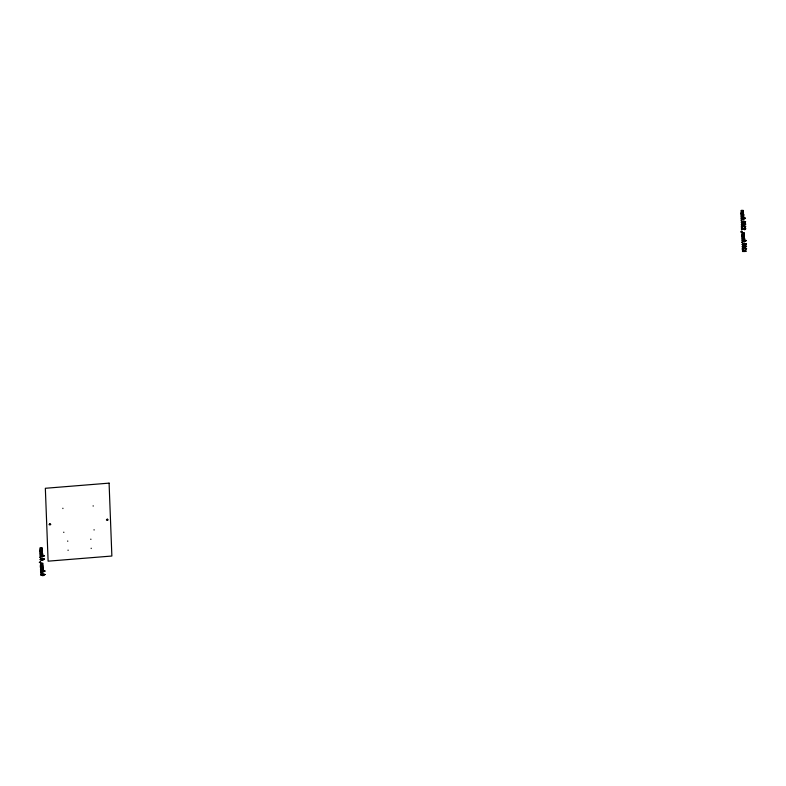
<?xml version="1.0" encoding="UTF-8"?>
<svg xmlns="http://www.w3.org/2000/svg" width="786" height="786" viewBox="0 0 786 786"><rect width="100%" height="100%" fill="white"/><g stroke="black" fill="none" stroke-linecap="round" stroke-linejoin="round"><path stroke-width="1.18" d="M741.866 236.006L744.411 235.8L744.204 232.695C741.051 231.909 740.815 234.12 744.037 233.059C743.261 234.149 739.43 234.65 744.037 234.297L743.988 235.132L741.827 234.985L741.827 237.126L744.175 236.655C743.399 237.745 739.567 238.246 744.175 237.903L744.126 238.728L741.964 238.58L741.915 239.622L744.548 239.396L744.853 238.708L744.352 238.728L744.342 236.291L741.788 236.105M62.88 508.228L62.9 508.571M93.161 505.781L93.18 506.125M49.891 523.781C46.865 525.47 53.016 525.028 49.891 523.781L49.911 524.468M107.26 519.153C104.243 520.843 110.384 520.401 107.26 519.153L107.289 519.841M63.794 532.142L63.804 532.486M94.074 529.695L94.094 530.039M67.724 540.965L67.743 541.308M90.842 539.098L90.852 539.442M68.077 550.072L68.087 550.416M91.186 548.206L91.196 548.549M39.801 551.281L42.424 550.976L42.228 547.881C39.074 547.095 38.828 549.306 42.051 548.245C41.285 549.335 37.443 549.836 42.051 549.483L42.012 550.308L39.84 550.161L39.84 552.303L42.189 551.841C41.422 552.931 37.581 553.432 42.189 553.079L42.149 553.914L39.899 553.776L39.939 554.798L42.562 554.582L42.866 553.884L42.365 553.914L42.365 551.477L39.88 551.281M42.925 566.156L42.808 563.179C39.693 562.383 39.428 564.613 42.641 563.542C41.864 564.633 38.033 565.134 42.631 564.78L42.591 565.615L40.341 565.468L40.42 567.6L42.778 567.138C42.002 568.229 38.17 568.73 42.768 568.386L42.729 569.211L40.558 569.064L40.518 570.096L43.142 569.879L43.377 567.227L40.469 566.578L42.925 566.156M743.477 213.438L743.36 210.452C740.206 209.666 739.96 211.876 743.192 210.815C742.416 211.906 738.585 212.407 743.183 212.063L743.143 212.888L740.972 212.741L740.972 214.883L743.33 214.421C742.554 215.511 738.722 216.012 743.32 215.659L743.281 216.484L741.031 216.346L741.07 217.378L743.694 217.152L743.929 214.509L740.933 213.772L743.477 213.438M40.184 562.088L40.872 562.157L39.3 562.432L40.184 562.088M741.591 231.605L742.279 231.674L740.697 231.949L741.591 231.605M741.964 225.877L741.945 227.233L744.597 225.651L745.796 226.407L744.538 227.478L745.325 226.604L744.342 226.073L741.463 227.724L741.395 225.916L741.964 225.877M742.053 228.195L742.033 229.541L744.686 227.96L745.885 228.716L744.627 229.787L745.413 228.923L744.43 228.382L741.552 230.043L741.483 228.235L742.053 228.195M742.809 248.121L742.79 249.467L745.442 247.885L746.641 248.651L745.383 249.712L746.179 248.848L745.197 248.307L742.308 249.968L742.239 248.16L742.809 248.121M742.573 251.5C741.139 249.133 751.868 251.775 742.573 251.5M40.685 557.539L39.968 557.598L40.685 557.539M41.265 572.837L40.548 572.896L41.265 572.837M741.817 220.119L741.1 220.168L741.817 220.119M742.662 242.353L741.945 242.412L742.662 242.353M44.34 555.741L42.169 556.979L39.929 556.115L42.12 554.877L44.34 555.741M44.468 559.21L42.306 560.447L40.057 559.583L42.248 558.345L44.468 559.21M44.92 571.039L42.758 572.277L40.508 571.412L42.699 570.174L44.92 571.039M45.048 574.507L42.886 575.745L40.636 574.88L42.837 573.652L45.048 574.507M745.472 218.311L743.31 219.549L741.06 218.685L743.251 217.457L745.472 218.311M745.6 221.78L743.438 223.018L741.188 222.163L743.389 220.925L745.6 221.78M745.688 224.098L743.527 225.336L741.277 224.472L743.477 223.244L745.688 224.098M746.317 240.555L744.155 241.793L741.905 240.929L744.096 239.691L746.317 240.555M746.454 244.024L744.283 245.261L742.043 244.397L744.234 243.169L746.454 244.024M746.543 246.342L744.371 247.58L742.131 246.716L744.322 245.478L746.543 246.342M40.597 555.574L40.106 556.075L40.921 556.547L44.163 555.761L40.597 555.574M40.725 559.043L40.233 559.544L41.059 560.025L44.301 559.229L40.725 559.043M41.177 570.872L40.685 571.373L41.511 571.844L44.753 571.058L41.177 570.872M41.304 574.34L40.813 574.841L41.638 575.323L44.881 574.537L41.304 574.34M741.729 218.154L741.237 218.646L742.063 219.127L745.305 218.341L741.729 218.154M741.856 221.623L741.365 222.124L742.19 222.595L745.433 221.809L741.856 221.623M741.945 223.931L741.453 224.432L742.279 224.914L745.521 224.128L741.945 223.931M742.573 240.388L742.082 240.889L742.908 241.371L746.15 240.575L742.573 240.388M742.711 243.866L742.22 244.358L743.035 244.839L746.278 244.053L742.711 243.866M742.799 246.175L742.308 246.676L743.124 247.148L746.366 246.362L742.799 246.175M109.087 483.135L45.342 488.283L48.113 561.165L111.867 556.026L109.087 483.135"/></g></svg>
